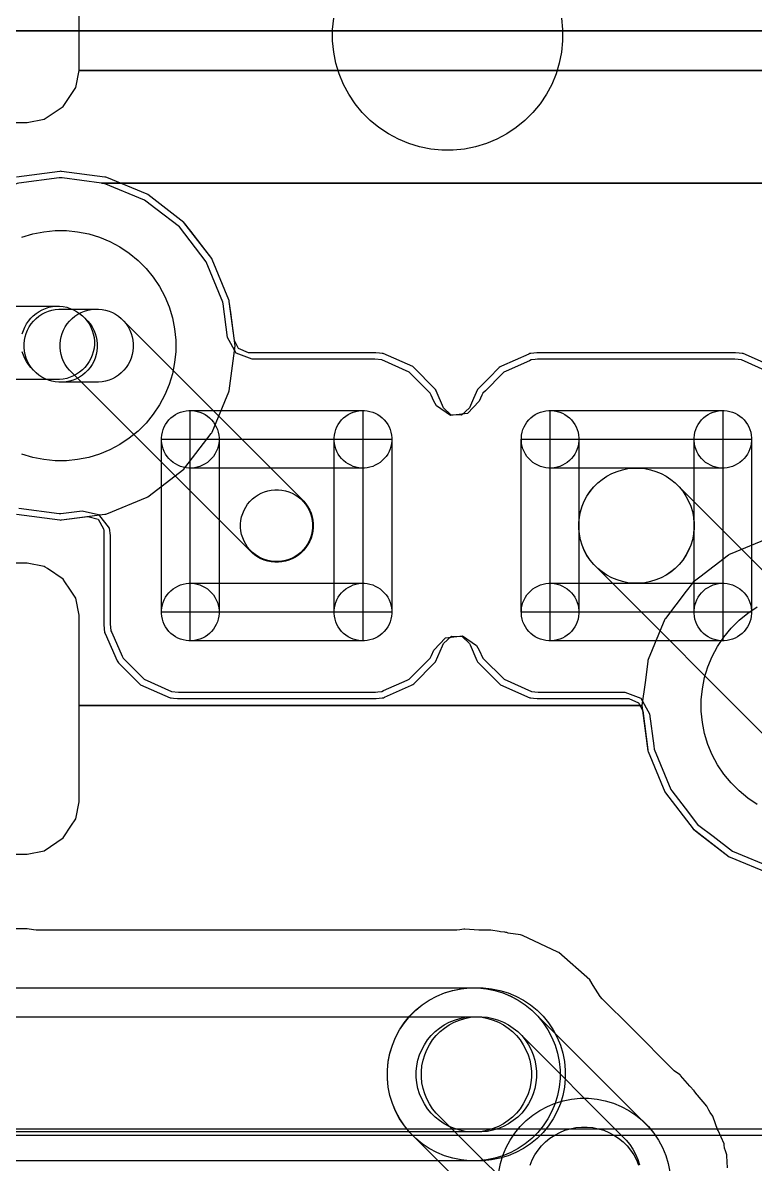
# Model space of a CAD drawing. Extents: x 124579 to 173950, y -108350 to -87650.
# Drawn here: x 147124 to 149669, y -100721 to -96757 of the extents above; entities that cross this region are included whole.
import ezdxf

# ---------------------------------------------------------------- set-up
doc = ezdxf.new("R2010")
doc.units = 0
doc.layers.add('L2D0_Cu1', color=1, linetype='CONTINUOUS')
doc.layers.add('L4D0_Cu2', color=2, linetype='CONTINUOUS')

msp = doc.modelspace()

# ---------------------------------------------------------------- linework, layer by layer
at = {"layer": 'L2D0_Cu1'}
for points in [[(149941.9, -96274.052), (149941.9, -96923.148), (147320.3, -96923.148), (147320.3, -96274.052)], [(148995.671, -96741.308), (148999.518, -96780.373), (148999.518, -96819.627), (148995.671, -96858.692), (148988.013, -96897.192), (148976.618, -96934.756), (148961.596, -96971.022), (148943.091, -97005.641), (148921.283, -97038.28), (148896.38, -97068.624), (148868.624, -97096.38), (148838.28, -97121.283), (148805.641, -97143.091), (148771.022, -97161.596), (148734.756, -97176.618), (148697.192, -97188.013), (148658.692, -97195.671), (148619.627, -97199.518), (148580.373, -97199.518), (148541.308, -97195.671), (148502.808, -97188.013), (148465.244, -97176.618), (148428.978, -97161.596), (148394.359, -97143.091), (148361.72, -97121.283), (148331.376, -97096.38), (148303.62, -97068.624), (148278.717, -97038.28), (148256.909, -97005.641), (148238.404, -96971.022), (148223.382, -96934.756), (148211.987, -96897.192), (148204.329, -96858.692), (148200.482, -96819.627), (148200.482, -96780.373), (148204.329, -96741.308)], [(145187.751, -97103.9), (147139.548, -97103.9), (147198.031, -97092.267), (147264.352, -97047.952), (147308.667, -96981.631), (147320.3, -96923.148), (149941.9, -96923.148)], [(147102.42, -98464.063), (147252.817, -98483.863), (147256, -98484.282), (147259.183, -98483.863), (147409.58, -98464.063), (147409.581, -98464.063), (147412.762, -98463.644), (147415.724, -98462.417), (147415.728, -98462.416), (147555.875, -98404.365), (147555.878, -98404.363), (147558.841, -98403.136), (147684.282, -98306.882), (147687.77, -98302.337), (147778.58, -98183.99), (147780.536, -98181.441), (147781.765, -98178.475), (147839.816, -98038.328), (147839.817, -98038.324), (147841.044, -98035.362), (147861.682, -97878.6), (147846.577, -97763.863), (147841.463, -97725.02), (147841.463, -97725.019), (147841.044, -97721.838), (147839.817, -97718.876), (147839.816, -97718.872), (147781.765, -97578.725), (147781.763, -97578.722), (147780.536, -97575.759), (147707.624, -97480.738), (147686.238, -97452.867), (147684.282, -97450.318), (147558.841, -97354.064), (147555.878, -97352.837), (147555.875, -97352.835), (147415.728, -97294.784), (147415.724, -97294.783), (147412.762, -97293.556), (147409.581, -97293.137), (147409.58, -97293.137), (147259.183, -97273.337), (147256, -97272.918), (147252.817, -97273.337), (147102.42, -97293.137)], [(147121.244, -97501.982), (147158.808, -97490.587), (147197.308, -97482.929), (147236.373, -97479.082), (147275.627, -97479.082), (147314.692, -97482.929), (147353.192, -97490.587), (147390.756, -97501.982), (147427.022, -97517.004), (147461.641, -97535.509), (147494.28, -97557.317), (147524.624, -97582.22), (147552.38, -97609.976), (147577.283, -97640.32), (147599.091, -97672.959), (147617.596, -97707.578), (147632.618, -97743.844), (147644.013, -97781.408), (147651.671, -97819.908), (147655.518, -97858.973), (147655.518, -97898.227), (147651.671, -97937.292), (147644.013, -97975.792), (147632.618, -98013.356), (147617.596, -98049.622), (147599.091, -98084.241), (147577.283, -98116.88), (147552.38, -98147.224), (147524.624, -98174.98), (147494.28, -98199.883), (147461.641, -98221.691), (147427.022, -98240.196), (147390.756, -98255.218), (147353.192, -98266.613), (147314.692, -98274.271), (147275.627, -98278.118), (147236.373, -98278.118), (147197.308, -98274.271), (147158.808, -98266.613), (147121.244, -98255.218)], [(146623.761, -97741.6), (147252.239, -97741.6), (147264.657, -97742.823), (147276.896, -97745.257), (147288.837, -97748.88), (147300.365, -97753.655), (147311.37, -97759.537), (147321.745, -97766.47), (147331.391, -97774.386), (147340.214, -97783.209), (147348.13, -97792.855), (147355.063, -97803.23), (147360.945, -97814.235), (147365.72, -97825.763), (147369.343, -97837.704), (147371.777, -97849.943), (147373, -97862.361), (147373, -97874.839), (147371.777, -97887.257), (147369.343, -97899.496), (147365.72, -97911.437), (147360.945, -97922.965), (147355.063, -97933.97), (147348.13, -97944.345), (147340.214, -97953.991), (147331.391, -97962.814), (147321.745, -97970.73), (147311.37, -97977.663), (147300.365, -97983.545), (147288.837, -97988.32), (147276.896, -97991.943), (147264.657, -97994.377), (147252.239, -97995.6), (146623.761, -97995.6)], [(147122.657, -97837.704), (147126.28, -97825.763), (147131.055, -97814.235), (147136.937, -97803.23), (147143.87, -97792.855), (147151.786, -97783.209), (147160.609, -97774.386), (147170.255, -97766.47), (147180.63, -97759.537), (147191.635, -97753.655), (147203.163, -97748.88), (147215.104, -97745.257), (147227.343, -97742.823), (147239.761, -97741.6), (147252.239, -97741.6), (147264.657, -97742.823), (147276.896, -97745.257), (147288.837, -97748.88), (147300.365, -97753.655), (147311.37, -97759.537), (147321.745, -97766.47), (147331.391, -97774.386), (147350.214, -97793.209), (147358.13, -97802.855), (147365.063, -97813.23), (147370.945, -97824.235), (147375.72, -97835.763), (147379.343, -97847.704), (147381.777, -97859.943), (147383, -97872.361), (147383, -97884.839), (147381.777, -97897.257), (147379.343, -97909.496), (147375.72, -97921.437), (147370.945, -97932.965), (147365.063, -97943.97), (147358.13, -97954.345), (147350.214, -97963.991), (147341.391, -97972.814), (147331.745, -97980.73), (147321.37, -97987.663), (147310.365, -97993.545), (147298.837, -97998.32), (147286.896, -98001.943), (147274.657, -98004.377), (147262.239, -98005.6), (147249.761, -98005.6), (147237.343, -98004.377), (147225.104, -98001.943), (147213.163, -97998.32), (147201.635, -97993.545), (147190.63, -97987.663), (147180.255, -97980.73), (147170.609, -97972.814), (147151.786, -97953.991), (147143.87, -97944.345), (147136.937, -97933.97), (147131.055, -97922.965), (147126.28, -97911.437), (147122.657, -97899.496)], [(149721.272, -98544.784), (149581.125, -98602.835), (149581.122, -98602.837), (149578.159, -98604.064), (149575.61, -98606.02), (149476.101, -98682.376), (149452.718, -98700.318), (149450.762, -98702.867), (149429.189, -98730.982), (149356.464, -98825.759), (149355.237, -98828.722), (149355.235, -98828.725), (149297.184, -98968.872), (149297.183, -98968.876), (149295.956, -98971.838), (149295.537, -98975.019), (149295.537, -98975.02), (149285.935, -99047.952), (149275.318, -99128.6), (147320.3, -99128.6), (147320.3, -98814.052), (147308.667, -98755.569), (147287.385, -98723.718), (147270.442, -98698.362), (147264.352, -98689.248), (147209.63, -98652.683), (147202.045, -98647.615), (147198.031, -98644.933), (147139.548, -98633.3), (144890.252, -98633.3)], [(149675.359, -99471.691), (149642.72, -99449.883), (149612.376, -99424.98), (149584.62, -99397.224), (149559.717, -99366.88), (149537.909, -99334.241), (149519.404, -99299.622), (149504.382, -99263.356), (149492.987, -99225.792), (149485.329, -99187.292), (149481.482, -99148.227), (149481.482, -99108.973), (149485.329, -99069.908), (149492.987, -99031.408), (149504.382, -98993.844), (149519.404, -98957.578), (149537.909, -98922.959), (149559.717, -98890.32), (149584.62, -98859.976), (149612.376, -98832.22), (149642.72, -98807.317), (149675.359, -98785.509)], [(145349.248, -99643.9), (147139.548, -99643.9), (147198.031, -99632.267), (147264.352, -99587.952), (147293.686, -99544.052), (147305.985, -99525.645), (147308.667, -99521.631), (147320.3, -99463.148), (147320.3, -99128.6), (149275.318, -99128.6), (149295.956, -99285.362), (149297.183, -99288.324), (149297.184, -99288.328), (149355.235, -99428.475), (149356.464, -99431.441), (149452.718, -99556.882), (149578.159, -99653.136), (149581.122, -99654.363), (149581.125, -99654.365), (149721.272, -99712.416)], [(149572.816, -100733.148), (149570.228, -100692.3), (149570.228, -100692.298), (149570.007, -100688.816), (149568.818, -100685.536), (149568.817, -100685.531), (149564.89, -100674.699), (149562.451, -100664.944), (149560.818, -100653.539), (149560.323, -100650.082), (149539.636, -100604.583), (149538.177, -100601.005), (149522.34, -100557.313), (149522.339, -100557.311), (149521.15, -100554.031), (149512.277, -100541.919), (149507.199, -100533.242), (149506.279, -100531.218), (149500.984, -100519.572), (149468.36, -100481.711), (149465.952, -100478.682), (149457.168, -100466.69), (149457.166, -100466.687), (149456.052, -100465.167), (149454.72, -100463.839), (149454.717, -100463.835), (149443.512, -100452.66), (149440.994, -100449.951), (149409.678, -100413.607), (149407.4, -100410.963), (149395.446, -100403.214), (149387.501, -100396.794), (149237.209, -100246.894), (149136.859, -100146.805), (149130.021, -100138.259), (149105.948, -100100.105), (149094.07, -100081.28), (148986.612, -99986.377), (148983.454, -99984.894), (148983.452, -99984.893), (148859.994, -99926.929), (148859.993, -99926.929), (148856.837, -99925.447), (148853.394, -99924.911), (148853.391, -99924.91), (148810.409, -99918.218), (148805.62, -99916.965), (148805.618, -99916.973), (148802.207, -99916.228), (148798.937, -99915.007), (148783.701, -99913.895), (148779.732, -99913.442), (148749.857, -99908.79), (148749.85, -99908.789), (148747.991, -99908.5), (148711.587, -99908.5), (148708.019, -99908.37), (148659.431, -99904.823), (148655.951, -99904.569), (148642.741, -99907.407), (148632.449, -99908.5), (147170.513, -99908.5), (147160.956, -99907.558), (147139.548, -99903.3), (145187.899, -99903.3)], [(146039.262, -100109), (148705.738, -100109), (148735.072, -100111.889), (148763.982, -100117.64), (148792.189, -100126.196), (148819.421, -100137.476), (148845.417, -100151.371), (148869.925, -100167.747), (148892.711, -100186.447), (148913.553, -100207.289), (148932.253, -100230.075), (148948.629, -100254.583), (148962.524, -100280.579), (148973.804, -100307.811), (148982.36, -100336.018), (148988.111, -100364.928), (148991, -100394.262), (148991, -100423.738), (148988.111, -100453.072), (148982.36, -100481.982), (148973.804, -100510.189), (148962.524, -100537.421), (148948.629, -100563.417), (148932.253, -100587.925), (148913.553, -100610.711), (148892.711, -100631.553), (148869.925, -100650.253), (148845.417, -100666.629), (148819.421, -100680.524), (148792.189, -100691.804), (148763.982, -100700.36), (148735.072, -100706.111), (148705.738, -100709), (146039.262, -100709)], [(148873.58, -101014.816), (148468.71, -100611.001), (148449.981, -100588.24), (148433.573, -100563.753), (148419.644, -100537.775), (148408.328, -100510.557), (148399.735, -100482.362), (148393.947, -100453.46), (148391.019, -100424.129), (148390.981, -100394.653), (148393.832, -100365.315), (148399.545, -100336.398), (148408.064, -100308.18), (148419.309, -100280.933), (148433.17, -100254.919), (148449.514, -100230.389), (148468.184, -100207.58), (148488.999, -100186.71), (148511.76, -100167.981), (148536.247, -100151.573), (148562.225, -100137.644), (148589.443, -100126.328), (148617.638, -100117.735), (148646.54, -100111.947), (148675.871, -100109.019), (148705.347, -100108.981), (148734.685, -100111.832), (148763.602, -100117.545), (148791.82, -100126.064), (148819.067, -100137.309), (148845.081, -100151.17), (148869.611, -100167.514), (148892.42, -100186.184), (149297.29, -100589.999), (149316.019, -100612.76), (149332.427, -100637.247), (149346.356, -100663.225), (149357.672, -100690.443), (149366.265, -100718.638), (149372.053, -100747.54)], [(146044.175, -100209), (148700.825, -100209), (148720.381, -100210.926), (148739.655, -100214.76), (148758.459, -100220.464), (148776.614, -100227.984), (148793.945, -100237.247), (148810.284, -100248.165), (148825.474, -100260.631), (148839.369, -100274.526), (148851.835, -100289.716), (148862.753, -100306.055), (148872.016, -100323.386), (148879.536, -100341.541), (148885.24, -100360.345), (148889.074, -100379.619), (148891, -100399.175), (148891, -100418.825), (148889.074, -100438.381), (148885.24, -100457.655), (148879.536, -100476.459), (148872.016, -100494.614), (148862.753, -100511.945), (148851.835, -100528.284), (148839.369, -100543.474), (148825.474, -100557.369), (148810.284, -100569.835), (148793.945, -100580.753), (148776.614, -100590.016), (148758.459, -100597.536), (148739.655, -100603.24), (148720.381, -100607.074), (148700.825, -100609), (146044.175, -100609)], [(148937.526, -100920.369), (148560.631, -100543.474), (148548.165, -100528.284), (148537.247, -100511.945), (148527.984, -100494.614), (148520.464, -100476.459), (148514.76, -100457.655), (148510.926, -100438.381), (148509, -100418.825), (148509, -100399.175), (148510.926, -100379.619), (148514.76, -100360.345), (148520.464, -100341.541), (148527.984, -100323.386), (148537.247, -100306.055), (148548.165, -100289.716), (148560.631, -100274.526), (148574.526, -100260.631), (148589.716, -100248.165), (148606.055, -100237.247), (148623.386, -100227.984), (148641.541, -100220.464), (148660.345, -100214.76), (148679.619, -100210.926), (148699.175, -100209), (148718.825, -100209), (148738.381, -100210.926), (148757.655, -100214.76), (148776.459, -100220.464), (148794.614, -100227.984), (148811.945, -100237.247), (148828.284, -100248.165), (148843.474, -100260.631), (149220.369, -100637.526), (149232.835, -100652.716), (149243.753, -100669.055), (149253.016, -100686.386), (149260.536, -100704.541), (149266.24, -100723.345)], [(148777.889, -100747.928), (148783.64, -100719.018), (148792.196, -100690.811), (148803.476, -100663.579), (148817.371, -100637.583), (148833.747, -100613.075), (148852.447, -100590.289), (148873.289, -100569.447), (148896.075, -100550.747), (148920.583, -100534.371), (148946.579, -100520.476), (148973.811, -100509.196), (149002.018, -100500.64), (149030.928, -100494.889), (149060.262, -100492), (149089.738, -100492), (149119.072, -100494.889), (149147.982, -100500.64), (149176.189, -100509.196), (149203.421, -100520.476), (149229.417, -100534.371), (149253.925, -100550.747), (149276.711, -100569.447), (149297.553, -100590.289), (149316.253, -100613.075), (149332.629, -100637.583), (149346.524, -100663.579), (149357.804, -100690.811), (149366.36, -100719.018), (149372.111, -100747.928)], [(148886.464, -100724.541), (148893.984, -100706.386), (148903.247, -100689.055), (148914.165, -100672.716), (148926.631, -100657.526), (148940.526, -100643.631), (148955.716, -100631.165), (148972.055, -100620.247), (148989.386, -100610.984), (149007.541, -100603.464), (149026.345, -100597.76), (149045.619, -100593.926), (149065.175, -100592), (149084.825, -100592), (149104.381, -100593.926), (149123.655, -100597.76), (149142.459, -100603.464), (149160.614, -100610.984), (149177.945, -100620.247), (149194.284, -100631.165), (149209.474, -100643.631), (149223.369, -100657.526), (149235.835, -100672.716), (149246.753, -100689.055), (149256.016, -100706.386), (149263.536, -100724.541)]]:
    msp.add_lwpolyline(points, dxfattribs=at)
for points in [[(148676.262, -100709), (148646.928, -100706.111), (148618.018, -100700.36), (148589.811, -100691.804), (148562.579, -100680.524), (148536.583, -100666.629), (148512.075, -100650.253), (148489.289, -100631.553), (148468.447, -100610.711), (148449.747, -100587.925), (148433.371, -100563.417), (148419.476, -100537.421), (148408.196, -100510.189), (148399.64, -100481.982), (148393.889, -100453.072), (148391, -100423.738), (148391, -100394.262), (148393.889, -100364.928), (148399.64, -100336.018), (148408.196, -100307.811), (148419.476, -100280.579), (148433.371, -100254.583), (148449.747, -100230.075), (148468.447, -100207.289), (148489.289, -100186.447), (148512.075, -100167.747), (148536.583, -100151.371), (148562.579, -100137.476), (148589.811, -100126.196), (148618.018, -100117.64), (148646.928, -100111.889), (148676.262, -100109), (148723.738, -100109), (148753.072, -100111.889), (148781.982, -100117.64), (148810.189, -100126.196), (148837.421, -100137.476), (148863.417, -100151.371), (148887.925, -100167.747), (148910.711, -100186.447), (148931.553, -100207.289), (148950.253, -100230.075), (148966.629, -100254.583), (148980.524, -100280.579), (148991.804, -100307.811), (149000.36, -100336.018), (149006.111, -100364.928), (149009, -100394.262), (149009, -100423.738), (149006.111, -100453.072), (149000.36, -100481.982), (148991.804, -100510.189), (148980.524, -100537.421), (148966.629, -100563.417), (148950.253, -100587.925), (148931.553, -100610.711), (148910.711, -100631.553), (148887.925, -100650.253), (148863.417, -100666.629), (148837.421, -100680.524), (148810.189, -100691.804), (148781.982, -100700.36), (148753.072, -100706.111), (148723.738, -100709)], [(148681.175, -100609), (148661.619, -100607.074), (148642.345, -100603.24), (148623.541, -100597.536), (148605.386, -100590.016), (148588.055, -100580.753), (148571.716, -100569.835), (148556.526, -100557.369), (148542.631, -100543.474), (148530.165, -100528.284), (148519.247, -100511.945), (148509.984, -100494.614), (148502.464, -100476.459), (148496.76, -100457.655), (148492.926, -100438.381), (148491, -100418.825), (148491, -100399.175), (148492.926, -100379.619), (148496.76, -100360.345), (148502.464, -100341.541), (148509.984, -100323.386), (148519.247, -100306.055), (148530.165, -100289.716), (148542.631, -100274.526), (148556.526, -100260.631), (148571.716, -100248.165), (148588.055, -100237.247), (148605.386, -100227.984), (148623.541, -100220.464), (148642.345, -100214.76), (148661.619, -100210.926), (148681.175, -100209), (148718.825, -100209), (148738.381, -100210.926), (148757.655, -100214.76), (148776.459, -100220.464), (148794.614, -100227.984), (148811.945, -100237.247), (148828.284, -100248.165), (148843.474, -100260.631), (148857.369, -100274.526), (148869.835, -100289.716), (148880.753, -100306.055), (148890.016, -100323.386), (148897.536, -100341.541), (148903.24, -100360.345), (148907.074, -100379.619), (148909, -100399.175), (148909, -100418.825), (148907.074, -100438.381), (148903.24, -100457.655), (148897.536, -100476.459), (148890.016, -100494.614), (148880.753, -100511.945), (148869.835, -100528.284), (148857.369, -100543.474), (148843.474, -100557.369), (148828.284, -100569.835), (148811.945, -100580.753), (148794.614, -100590.016), (148776.459, -100597.536), (148757.655, -100603.24), (148738.381, -100607.074), (148718.825, -100609)]]:
    msp.add_lwpolyline(points, close=True, dxfattribs=at)
at = {"layer": 'L4D0_Cu2'}
for points in [[(156400, -96784.749), (141591.6, -96784.749), (141972.766, -96403.631)], [(148995.671, -96741.308), (148999.518, -96780.373), (148999.518, -96819.627), (148995.671, -96858.692), (148988.013, -96897.192), (148976.618, -96934.756), (148961.596, -96971.022), (148943.091, -97005.641), (148921.283, -97038.28), (148896.38, -97068.624), (148868.624, -97096.38), (148838.28, -97121.283), (148805.641, -97143.091), (148771.022, -97161.596), (148734.756, -97176.618), (148697.192, -97188.013), (148658.692, -97195.671), (148619.627, -97199.518), (148580.373, -97199.518), (148541.308, -97195.671), (148502.808, -97188.013), (148465.244, -97176.618), (148428.978, -97161.596), (148394.359, -97143.091), (148361.72, -97121.283), (148331.376, -97096.38), (148303.62, -97068.624), (148278.717, -97038.28), (148256.909, -97005.641), (148238.404, -96971.022), (148223.382, -96934.756), (148211.987, -96897.192), (148204.329, -96858.692), (148200.482, -96819.627), (148200.482, -96780.373), (148204.329, -96741.308)], [(156400, -97313.945), (147397.549, -97313.945), (147261.621, -97296.05), (147256, -97295.31), (147250.379, -97296.05), (147110.653, -97314.445), (147110.652, -97314.445), (147105.033, -97315.185), (146964.355, -97373.456), (146959.857, -97376.907), (146959.856, -97376.908), (146925.416, -97403.335), (146843.552, -97466.152), (146750.856, -97586.955), (146692.585, -97727.633), (146672.71, -97878.6), (140497.611, -97878.6), (141080.234, -97296.05), (141591.6, -96784.749), (156400, -96784.749)], [(149728.813, -97951.359), (149626.427, -97906.094), (149622.771, -97905.668), (149622.768, -97905.667), (149613.376, -97904.572), (149600.746, -97903.1), (148911.454, -97903.1), (148910.029, -97903.27), (148910.022, -97903.27), (148888.9, -97905.784), (148888.899, -97905.784), (148885.254, -97906.218), (148881.899, -97907.708), (148881.896, -97907.709), (148787.082, -97949.824), (148787.081, -97949.825), (148782.947, -97951.661), (148779.752, -97954.862), (148779.75, -97954.863), (148743.513, -97991.163), (148703.859, -98030.887), (148690.094, -98062.023), (148675.928, -98094.064), (148648.791, -98119.95), (148611.299, -98119.067), (148586.331, -98094.142), (148586.297, -98094.064), (148560.222, -98035.362), (148559.876, -98034.582), (148559.875, -98034.581), (148558.039, -98030.447), (148554.838, -98027.252), (148554.837, -98027.25), (148482.323, -97954.863), (148478.813, -97951.359), (148376.427, -97906.094), (148372.771, -97905.668), (148372.768, -97905.667), (148363.376, -97904.572), (148350.746, -97903.1), (147907.88, -97903.1), (147873.232, -97888.748), (147859.299, -97860.496), (147841.463, -97725.02), (147841.463, -97725.019), (147841.044, -97721.838), (147839.817, -97718.876), (147839.816, -97718.872), (147781.765, -97578.725), (147781.763, -97578.722), (147780.536, -97575.759), (147684.282, -97450.318), (147558.841, -97354.064), (147555.878, -97352.837), (147555.875, -97352.835), (147415.728, -97294.784), (147415.724, -97294.783), (147412.762, -97293.556), (147409.581, -97293.137), (147409.58, -97293.137), (147259.183, -97273.337), (147256, -97272.918), (147252.817, -97273.337), (147102.42, -97293.137)], [(149716.054, -97969.993), (149621.232, -97928.073), (149597.449, -97925.3), (149260.142, -97925.3), (148914.752, -97925.301), (148912.217, -97925.603), (148912.209, -97925.603), (148904.33, -97926.541), (148890.487, -97928.187), (148884.556, -97930.821), (148884.554, -97930.822), (148803.04, -97967.029), (148803.038, -97967.031), (148795.738, -97970.273), (148790.093, -97975.928), (148731.321, -98034.803), (148722.493, -98043.646), (148719.263, -98050.952), (148710.194, -98071.466), (148669.204, -98114.138), (148610.375, -98120.477), (148561.234, -98087.52), (148552.028, -98071.607), (148542.67, -98050.539), (148539.427, -98043.238), (148503.136, -98007.01), (148471.707, -97975.636), (148466.054, -97969.993), (148371.232, -97928.073), (148347.449, -97925.3), (148328.458, -97925.3), (147921.297, -97925.301), (147865.696, -97905.064), (147835.537, -97850.092), (147820.155, -97733.252), (147820.155, -97733.25), (147819.415, -97727.633), (147761.144, -97586.955), (147668.448, -97466.152), (147586.584, -97403.335), (147552.144, -97376.908), (147552.143, -97376.907), (147547.645, -97373.456), (147406.967, -97315.185), (147401.348, -97314.445), (147401.347, -97314.445), (147397.549, -97313.945), (156400, -97313.945)], [(147121.244, -97501.982), (147158.808, -97490.587), (147197.308, -97482.929), (147236.373, -97479.082), (147275.627, -97479.082), (147314.692, -97482.929), (147353.192, -97490.587), (147390.756, -97501.982), (147427.022, -97517.004), (147461.641, -97535.509), (147494.28, -97557.317), (147524.624, -97582.22), (147552.38, -97609.976), (147577.283, -97640.32), (147599.091, -97672.959), (147617.596, -97707.578), (147632.618, -97743.844), (147644.013, -97781.408), (147651.671, -97819.908), (147655.518, -97858.973), (147655.518, -97898.227), (147651.671, -97937.292), (147644.013, -97975.792), (147632.618, -98013.356), (147617.596, -98049.622), (147599.091, -98084.241), (147577.283, -98116.88), (147552.38, -98147.224), (147524.624, -98174.98), (147494.28, -98199.883), (147461.641, -98221.691), (147427.022, -98240.196), (147390.756, -98255.218), (147353.192, -98266.613), (147314.692, -98274.271), (147275.627, -98278.118), (147236.373, -98278.118), (147197.308, -98274.271), (147158.808, -98266.613), (147121.244, -98255.218)], [(149746.538, -99276.98), (149107.642, -98638.186), (149095.174, -98622.996), (149084.256, -98606.658), (149074.991, -98589.329), (149067.469, -98571.174), (149061.764, -98552.37), (149057.928, -98533.097), (149056.001, -98513.541), (149055.999, -98493.891), (149057.924, -98474.334), (149061.756, -98455.061), (149067.459, -98436.256), (149074.977, -98418.1), (149084.239, -98400.769), (149095.155, -98384.429), (149107.62, -98369.238), (149121.514, -98355.342), (149136.704, -98342.874), (149153.042, -98331.956), (149170.371, -98322.691), (149188.526, -98315.169), (149207.33, -98309.464), (149226.603, -98305.628), (149246.159, -98303.701), (149265.809, -98303.699), (149285.366, -98305.624), (149304.639, -98309.456), (149323.444, -98315.159), (149341.6, -98322.677), (149358.931, -98331.939), (149375.271, -98342.855), (149390.462, -98355.32), (150029.358, -98994.114)], [(147110.653, -98442.755), (147250.379, -98461.15), (147256, -98461.89), (147330.011, -98452.146), (147387.776, -98464.952), (147423.796, -98511.895), (147427.8, -98537.906), (147427.801, -98692.475), (147427.801, -98844.948), (147430.687, -98869.213), (147433.321, -98875.144), (147433.322, -98875.146), (147469.529, -98956.66), (147469.53, -98956.661), (147472.773, -98963.962), (147478.428, -98969.607), (147540.201, -99031.272), (147546.146, -99037.207), (147640.968, -99079.127), (147664.751, -99081.9), (148002.058, -99081.9), (148347.448, -99081.899), (148349.983, -99081.597), (148349.991, -99081.597), (148357.87, -99080.659), (148371.713, -99079.013), (148377.644, -99076.379), (148377.646, -99076.378), (148459.16, -99040.171), (148459.162, -99040.169), (148466.462, -99036.927), (148525.653, -98977.633), (148534.064, -98969.207), (148539.707, -98963.554), (148543.548, -98954.867), (148552.006, -98935.734), (148592.996, -98893.062), (148651.825, -98886.723), (148700.966, -98919.68), (148710.172, -98935.593), (148722.773, -98963.962), (148728.428, -98969.607), (148790.201, -99031.272), (148796.146, -99037.207), (148890.968, -99079.127), (148914.751, -99081.9), (148925.939, -99081.9), (149215.704, -99081.899), (149271.304, -99102.136), (149301.463, -99157.108), (149316.057, -99267.957), (149317.585, -99279.567), (149375.856, -99420.245), (149379.307, -99424.743), (149379.308, -99424.744), (149425.51, -99484.955), (149468.552, -99541.048), (149473.052, -99544.501), (149522.516, -99582.456), (149589.355, -99633.744), (149730.033, -99692.015)], [(147102.42, -98464.063), (147252.817, -98483.863), (147256, -98484.282), (147259.183, -98483.863), (147350.204, -98471.88), (147386.429, -98481.587), (147405.181, -98514.065), (147405.6, -98520.461), (147405.6, -98848.246), (147408.718, -98874.446), (147410.208, -98877.801), (147410.209, -98877.804), (147452.324, -98972.618), (147454.161, -98976.753), (147457.362, -98979.948), (147457.363, -98979.95), (147490.856, -99013.384), (147533.387, -99055.841), (147635.773, -99101.106), (147639.429, -99101.532), (147639.432, -99101.533), (147648.176, -99102.552), (147661.454, -99104.1), (148350.746, -99104.1), (148352.171, -99103.93), (148352.178, -99103.93), (148373.3, -99101.416), (148373.301, -99101.416), (148376.946, -99100.982), (148380.301, -99099.492), (148380.304, -99099.491), (148475.118, -99057.376), (148475.119, -99057.375), (148479.253, -99055.539), (148482.448, -99052.338), (148482.45, -99052.337), (148554.71, -98979.95), (148558.341, -98976.313), (148582.9, -98920.763), (148586.272, -98913.136), (148613.409, -98887.25), (148650.901, -98888.133), (148675.869, -98913.058), (148677.889, -98917.606), (148702.127, -98972.173), (148704.161, -98976.753), (148707.362, -98979.948), (148707.363, -98979.95), (148740.856, -99013.384), (148783.387, -99055.841), (148885.773, -99101.106), (148889.429, -99101.532), (148889.432, -99101.533), (148898.176, -99102.552), (148911.454, -99104.1), (149229.12, -99104.1), (149263.768, -99118.452), (149277.701, -99146.704), (149295.537, -99282.18), (149295.956, -99285.362), (149297.183, -99288.324), (149297.184, -99288.328), (149355.235, -99428.475), (149356.464, -99431.441), (149452.718, -99556.882), (149455.267, -99558.838), (149477.319, -99575.759), (149578.159, -99653.136), (149581.122, -99654.363), (149581.125, -99654.365), (149721.272, -99712.416)], [(149675.359, -99471.691), (149642.72, -99449.883), (149612.376, -99424.98), (149584.62, -99397.224), (149559.717, -99366.88), (149537.909, -99334.241), (149519.404, -99299.622), (149504.382, -99263.356), (149492.987, -99225.792), (149485.329, -99187.292), (149481.482, -99148.227), (149481.482, -99108.973), (149485.329, -99069.908), (149492.987, -99031.408), (149504.382, -98993.844), (149519.404, -98957.578), (149537.909, -98922.959), (149559.717, -98890.32), (149584.62, -98859.976), (149612.376, -98832.22), (149642.72, -98807.317), (149675.359, -98785.509)], [(153862.907, -100621.7), (146749.782, -100621.7)], [(153872.869, -100599.5), (146755.626, -100599.5)]]:
    msp.add_lwpolyline(points, dxfattribs=at)
for points in [[(147249.761, -98005.6), (147237.343, -98004.377), (147225.104, -98001.943), (147213.163, -97998.32), (147201.635, -97993.545), (147190.63, -97987.663), (147180.255, -97980.73), (147170.609, -97972.814), (147161.786, -97963.991), (147153.87, -97954.345), (147146.937, -97943.97), (147141.055, -97932.965), (147136.28, -97921.437), (147132.657, -97909.496), (147130.223, -97897.257), (147129, -97884.839), (147129, -97872.361), (147130.223, -97859.943), (147132.657, -97847.704), (147136.28, -97835.763), (147141.055, -97824.235), (147146.937, -97813.23), (147153.87, -97802.855), (147161.786, -97793.209), (147170.609, -97784.386), (147180.255, -97776.47), (147190.63, -97769.537), (147201.635, -97763.655), (147213.163, -97758.88), (147225.104, -97755.257), (147237.343, -97752.823), (147249.761, -97751.6), (147387.239, -97751.6), (147399.657, -97752.823), (147411.896, -97755.257), (147423.837, -97758.88), (147435.365, -97763.655), (147446.37, -97769.537), (147456.745, -97776.47), (147466.391, -97784.386), (147475.214, -97793.209), (147483.13, -97802.855), (147490.063, -97813.23), (147495.945, -97824.235), (147500.72, -97835.763), (147504.343, -97847.704), (147506.777, -97859.943), (147508, -97872.361), (147508, -97884.839), (147506.777, -97897.257), (147504.343, -97909.496), (147500.72, -97921.437), (147495.945, -97932.965), (147490.063, -97943.97), (147483.13, -97954.345), (147475.214, -97963.991), (147466.391, -97972.814), (147456.745, -97980.73), (147446.37, -97987.663), (147435.365, -97993.545), (147423.837, -97998.32), (147411.896, -98001.943), (147399.657, -98004.377), (147387.239, -98005.6)], [(147999.761, -98630.6), (147987.343, -98629.377), (147975.104, -98626.943), (147963.163, -98623.32), (147951.635, -98618.545), (147940.63, -98612.663), (147930.255, -98605.73), (147920.609, -98597.814), (147286.786, -97963.991), (147278.87, -97954.345), (147271.937, -97943.97), (147266.055, -97932.965), (147261.28, -97921.437), (147257.657, -97909.496), (147255.223, -97897.257), (147254, -97884.839), (147254, -97872.361), (147255.223, -97859.943), (147257.657, -97847.704), (147261.28, -97835.763), (147266.055, -97824.235), (147271.937, -97813.23), (147278.87, -97802.855), (147286.786, -97793.209), (147295.609, -97784.386), (147305.255, -97776.47), (147315.63, -97769.537), (147326.635, -97763.655), (147338.163, -97758.88), (147350.104, -97755.257), (147362.343, -97752.823), (147374.761, -97751.6), (147387.239, -97751.6), (147399.657, -97752.823), (147411.896, -97755.257), (147423.837, -97758.88), (147435.365, -97763.655), (147446.37, -97769.537), (147456.745, -97776.47), (147466.391, -97784.386), (148100.214, -98418.209), (148108.13, -98427.855), (148115.063, -98438.23), (148120.945, -98449.235), (148125.72, -98460.763), (148129.343, -98472.704), (148131.777, -98484.943), (148133, -98497.361), (148133, -98509.839), (148131.777, -98522.257), (148129.343, -98534.496), (148125.72, -98546.437), (148120.945, -98557.965), (148115.063, -98568.97), (148108.13, -98579.345), (148100.214, -98588.991), (148091.391, -98597.814), (148081.745, -98605.73), (148071.37, -98612.663), (148060.365, -98618.545), (148048.837, -98623.32), (148036.896, -98626.943), (148024.657, -98629.377), (148012.239, -98630.6)], [(147701.193, -98303.48), (147691.427, -98302.518), (147681.802, -98300.603), (147672.411, -98297.754), (147663.344, -98293.999), (147654.69, -98289.373), (147646.53, -98283.921), (147638.944, -98277.695), (147632.005, -98270.756), (147625.779, -98263.17), (147620.327, -98255.01), (147615.701, -98246.356), (147611.946, -98237.289), (147609.097, -98227.898), (147607.182, -98218.273), (147606.22, -98208.507), (147606.22, -98198.693), (147607.182, -98188.927), (147609.097, -98179.302), (147611.946, -98169.911), (147615.701, -98160.844), (147620.327, -98152.19), (147625.779, -98144.03), (147632.005, -98136.444), (147638.944, -98129.505), (147646.53, -98123.279), (147654.69, -98117.827), (147663.344, -98113.201), (147672.411, -98109.446), (147681.802, -98106.597), (147691.427, -98104.682), (147701.193, -98103.72), (147711.007, -98103.72), (147720.773, -98104.682), (147730.398, -98106.597), (147739.789, -98109.446), (147748.856, -98113.201), (147757.51, -98117.827), (147765.67, -98123.279), (147773.256, -98129.505), (147780.195, -98136.444), (147786.421, -98144.03), (147791.873, -98152.19), (147796.499, -98160.844), (147800.254, -98169.911), (147803.103, -98179.302), (147805.018, -98188.927), (147805.98, -98198.693), (147805.98, -98208.507), (147805.018, -98218.273), (147803.103, -98227.898), (147800.254, -98237.289), (147796.499, -98246.356), (147791.873, -98255.01), (147786.421, -98263.17), (147780.195, -98270.756), (147773.256, -98277.695), (147765.67, -98283.921), (147757.51, -98289.373), (147748.856, -98293.999), (147739.789, -98297.754), (147730.398, -98300.603), (147720.773, -98302.518), (147711.007, -98303.48)], [(147706.1, -98303.6), (147706.1, -98103.6), (148306.1, -98103.6), (148306.1, -98303.6)], [(148301.193, -98303.48), (148291.427, -98302.518), (148281.802, -98300.603), (148272.411, -98297.754), (148263.344, -98293.999), (148254.69, -98289.373), (148246.53, -98283.921), (148238.944, -98277.695), (148232.005, -98270.756), (148225.779, -98263.17), (148220.327, -98255.01), (148215.701, -98246.356), (148211.946, -98237.289), (148209.097, -98227.898), (148207.182, -98218.273), (148206.22, -98208.507), (148206.22, -98198.693), (148207.182, -98188.927), (148209.097, -98179.302), (148211.946, -98169.911), (148215.701, -98160.844), (148220.327, -98152.19), (148225.779, -98144.03), (148232.005, -98136.444), (148238.944, -98129.505), (148246.53, -98123.279), (148254.69, -98117.827), (148263.344, -98113.201), (148272.411, -98109.446), (148281.802, -98106.597), (148291.427, -98104.682), (148301.193, -98103.72), (148311.007, -98103.72), (148320.773, -98104.682), (148330.398, -98106.597), (148339.789, -98109.446), (148348.856, -98113.201), (148357.51, -98117.827), (148365.67, -98123.279), (148373.256, -98129.505), (148380.195, -98136.444), (148386.421, -98144.03), (148391.873, -98152.19), (148396.499, -98160.844), (148400.254, -98169.911), (148403.103, -98179.302), (148405.018, -98188.927), (148405.98, -98198.693), (148405.98, -98208.507), (148405.018, -98218.273), (148403.103, -98227.898), (148400.254, -98237.289), (148396.499, -98246.356), (148391.873, -98255.01), (148386.421, -98263.17), (148380.195, -98270.756), (148373.256, -98277.695), (148365.67, -98283.921), (148357.51, -98289.373), (148348.856, -98293.999), (148339.789, -98297.754), (148330.398, -98300.603), (148320.773, -98302.518), (148311.007, -98303.48)], [(148951.193, -98303.48), (148941.427, -98302.518), (148931.802, -98300.603), (148922.411, -98297.754), (148913.344, -98293.999), (148904.69, -98289.373), (148896.53, -98283.921), (148888.944, -98277.695), (148882.005, -98270.756), (148875.779, -98263.17), (148870.327, -98255.01), (148865.701, -98246.356), (148861.946, -98237.289), (148859.097, -98227.898), (148857.182, -98218.273), (148856.22, -98208.507), (148856.22, -98198.693), (148857.182, -98188.927), (148859.097, -98179.302), (148861.946, -98169.911), (148865.701, -98160.844), (148870.327, -98152.19), (148875.779, -98144.03), (148882.005, -98136.444), (148888.944, -98129.505), (148896.53, -98123.279), (148904.69, -98117.827), (148913.344, -98113.201), (148922.411, -98109.446), (148931.802, -98106.597), (148941.427, -98104.682), (148951.193, -98103.72), (148961.007, -98103.72), (148970.773, -98104.682), (148980.398, -98106.597), (148989.789, -98109.446), (148998.856, -98113.201), (149007.51, -98117.827), (149015.67, -98123.279), (149023.256, -98129.505), (149030.195, -98136.444), (149036.421, -98144.03), (149041.873, -98152.19), (149046.499, -98160.844), (149050.254, -98169.911), (149053.103, -98179.302), (149055.018, -98188.927), (149055.98, -98198.693), (149055.98, -98208.507), (149055.018, -98218.273), (149053.103, -98227.898), (149050.254, -98237.289), (149046.499, -98246.356), (149041.873, -98255.01), (149036.421, -98263.17), (149030.195, -98270.756), (149023.256, -98277.695), (149015.67, -98283.921), (149007.51, -98289.373), (148998.856, -98293.999), (148989.789, -98297.754), (148980.398, -98300.603), (148970.773, -98302.518), (148961.007, -98303.48)], [(148956.1, -98303.6), (148956.1, -98103.6), (149556.1, -98103.6), (149556.1, -98303.6)], [(149551.193, -98303.48), (149541.427, -98302.518), (149531.802, -98300.603), (149522.411, -98297.754), (149513.344, -98293.999), (149504.69, -98289.373), (149496.53, -98283.921), (149488.944, -98277.695), (149482.005, -98270.756), (149475.779, -98263.17), (149470.327, -98255.01), (149465.701, -98246.356), (149461.946, -98237.289), (149459.097, -98227.898), (149457.182, -98218.273), (149456.22, -98208.507), (149456.22, -98198.693), (149457.182, -98188.927), (149459.097, -98179.302), (149461.946, -98169.911), (149465.701, -98160.844), (149470.327, -98152.19), (149475.779, -98144.03), (149482.005, -98136.444), (149488.944, -98129.505), (149496.53, -98123.279), (149504.69, -98117.827), (149513.344, -98113.201), (149522.411, -98109.446), (149531.802, -98106.597), (149541.427, -98104.682), (149551.193, -98103.72), (149561.007, -98103.72), (149570.773, -98104.682), (149580.398, -98106.597), (149589.789, -98109.446), (149598.856, -98113.201), (149607.51, -98117.827), (149615.67, -98123.279), (149623.256, -98129.505), (149630.195, -98136.444), (149636.421, -98144.03), (149641.873, -98152.19), (149646.499, -98160.844), (149650.254, -98169.911), (149653.103, -98179.302), (149655.018, -98188.927), (149655.98, -98198.693), (149655.98, -98208.507), (149655.018, -98218.273), (149653.103, -98227.898), (149650.254, -98237.289), (149646.499, -98246.356), (149641.873, -98255.01), (149636.421, -98263.17), (149630.195, -98270.756), (149623.256, -98277.695), (149615.67, -98283.921), (149607.51, -98289.373), (149598.856, -98293.999), (149589.789, -98297.754), (149580.398, -98300.603), (149570.773, -98302.518), (149561.007, -98303.48)], [(147606.1, -98803.6), (147606.1, -98203.6), (147806.1, -98203.6), (147806.1, -98803.6)], [(147706.1, -98803.6), (147706.1, -98203.6), (148306.1, -98203.6), (148306.1, -98803.6)], [(148206.1, -98803.6), (148206.1, -98203.6), (148406.1, -98203.6), (148406.1, -98803.6)], [(148856.1, -98803.6), (148856.1, -98203.6), (149056.1, -98203.6), (149056.1, -98803.6)], [(148956.1, -98803.6), (148956.1, -98203.6), (149556.1, -98203.6), (149556.1, -98803.6)], [(149456.1, -98803.6), (149456.1, -98203.6), (149656.1, -98203.6), (149656.1, -98803.6)], [(149246.175, -98703.6), (149226.619, -98701.674), (149207.345, -98697.84), (149188.541, -98692.136), (149170.386, -98684.616), (149153.055, -98675.353), (149136.716, -98664.435), (149121.526, -98651.969), (149107.631, -98638.074), (149095.165, -98622.884), (149084.247, -98606.545), (149074.984, -98589.214), (149067.464, -98571.059), (149061.76, -98552.255), (149057.926, -98532.981), (149056, -98513.425), (149056, -98493.775), (149057.926, -98474.219), (149061.76, -98454.945), (149067.464, -98436.141), (149074.984, -98417.986), (149084.247, -98400.655), (149095.165, -98384.316), (149107.631, -98369.126), (149121.526, -98355.231), (149136.716, -98342.765), (149153.055, -98331.847), (149170.386, -98322.584), (149188.541, -98315.064), (149207.345, -98309.36), (149226.619, -98305.526), (149246.175, -98303.6), (149265.925, -98303.6), (149285.481, -98305.526), (149304.755, -98309.36), (149323.559, -98315.064), (149341.714, -98322.584), (149359.045, -98331.847), (149375.384, -98342.765), (149390.574, -98355.231), (149404.469, -98369.126), (149416.935, -98384.316), (149427.853, -98400.655), (149437.116, -98417.986), (149444.636, -98436.141), (149450.34, -98454.945), (149454.174, -98474.219), (149456.1, -98493.775), (149456.1, -98513.425), (149454.174, -98532.981), (149450.34, -98552.255), (149444.636, -98571.059), (149437.116, -98589.214), (149427.853, -98606.545), (149416.935, -98622.884), (149404.469, -98638.074), (149390.574, -98651.969), (149375.384, -98664.435), (149359.045, -98675.353), (149341.714, -98684.616), (149323.559, -98692.136), (149304.755, -98697.84), (149285.481, -98701.674), (149265.925, -98703.6)], [(149246.175, -98703.7), (149226.619, -98701.774), (149207.345, -98697.94), (149188.541, -98692.236), (149170.386, -98684.716), (149153.055, -98675.453), (149136.716, -98664.535), (149121.526, -98652.069), (149107.631, -98638.174), (149095.165, -98622.984), (149084.247, -98606.645), (149074.984, -98589.314), (149067.464, -98571.159), (149061.76, -98552.355), (149057.926, -98533.081), (149056, -98513.525), (149056, -98493.775), (149057.926, -98474.219), (149061.76, -98454.945), (149067.464, -98436.141), (149074.984, -98417.986), (149084.247, -98400.655), (149095.165, -98384.316), (149107.631, -98369.126), (149121.526, -98355.231), (149136.716, -98342.765), (149153.055, -98331.847), (149170.386, -98322.584), (149188.541, -98315.064), (149207.345, -98309.36), (149226.619, -98305.526), (149246.175, -98303.6), (149265.825, -98303.6), (149285.381, -98305.526), (149304.655, -98309.36), (149323.459, -98315.064), (149341.614, -98322.584), (149358.945, -98331.847), (149375.284, -98342.765), (149390.474, -98355.231), (149404.369, -98369.126), (149416.835, -98384.316), (149427.753, -98400.655), (149437.016, -98417.986), (149444.536, -98436.141), (149450.24, -98454.945), (149454.074, -98474.219), (149456, -98493.775), (149456, -98513.525), (149454.074, -98533.081), (149450.24, -98552.355), (149444.536, -98571.159), (149437.016, -98589.314), (149427.753, -98606.645), (149416.835, -98622.984), (149404.369, -98638.174), (149390.474, -98652.069), (149375.284, -98664.535), (149358.945, -98675.453), (149341.614, -98684.716), (149323.459, -98692.236), (149304.655, -98697.94), (149285.381, -98701.774), (149265.825, -98703.7)], [(149246.175, -98703.7), (149226.619, -98701.774), (149207.345, -98697.94), (149188.541, -98692.236), (149170.386, -98684.716), (149153.055, -98675.453), (149136.716, -98664.535), (149121.526, -98652.069), (149107.631, -98638.174), (149095.165, -98622.984), (149084.247, -98606.645), (149074.984, -98589.314), (149067.464, -98571.159), (149061.76, -98552.355), (149057.926, -98533.081), (149056, -98513.525), (149056, -98493.775), (149057.926, -98474.219), (149061.76, -98454.945), (149067.464, -98436.141), (149074.984, -98417.986), (149084.247, -98400.655), (149095.165, -98384.316), (149107.631, -98369.126), (149121.526, -98355.231), (149136.716, -98342.765), (149153.055, -98331.847), (149170.386, -98322.584), (149188.541, -98315.064), (149207.345, -98309.36), (149226.619, -98305.526), (149246.175, -98303.6), (149265.825, -98303.6), (149285.381, -98305.526), (149304.655, -98309.36), (149323.459, -98315.064), (149341.614, -98322.584), (149358.945, -98331.847), (149375.284, -98342.765), (149390.474, -98355.231), (149404.369, -98369.126), (149416.835, -98384.316), (149427.753, -98400.655), (149437.016, -98417.986), (149444.536, -98436.141), (149450.24, -98454.945), (149454.074, -98474.219), (149456, -98493.775), (149456, -98513.525), (149454.074, -98533.081), (149450.24, -98552.355), (149444.536, -98571.159), (149437.016, -98589.314), (149427.753, -98606.645), (149416.835, -98622.984), (149404.369, -98638.174), (149390.474, -98652.069), (149375.284, -98664.535), (149358.945, -98675.453), (149341.614, -98684.716), (149323.459, -98692.236), (149304.655, -98697.94), (149285.381, -98701.774), (149265.825, -98703.7)], [(147999.859, -98628.6), (147987.637, -98627.396), (147975.591, -98625), (147963.838, -98621.435), (147952.491, -98616.735), (147941.66, -98610.945), (147931.448, -98604.122), (147921.954, -98596.331), (147913.269, -98587.646), (147905.478, -98578.152), (147898.655, -98567.94), (147892.865, -98557.109), (147888.165, -98545.762), (147884.6, -98534.009), (147882.204, -98521.963), (147881, -98509.741), (147881, -98497.459), (147882.204, -98485.237), (147884.6, -98473.191), (147888.165, -98461.438), (147892.865, -98450.091), (147898.655, -98439.26), (147905.478, -98429.048), (147913.269, -98419.554), (147921.954, -98410.869), (147931.448, -98403.078), (147941.66, -98396.255), (147952.491, -98390.465), (147963.838, -98385.765), (147975.591, -98382.2), (147987.637, -98379.804), (147999.859, -98378.6), (148012.241, -98378.6), (148024.463, -98379.804), (148036.509, -98382.2), (148048.262, -98385.765), (148059.609, -98390.465), (148070.44, -98396.255), (148080.652, -98403.078), (148090.146, -98410.869), (148098.831, -98419.554), (148106.622, -98429.048), (148113.445, -98439.26), (148119.235, -98450.091), (148123.935, -98461.438), (148127.5, -98473.191), (148129.896, -98485.237), (148131.1, -98497.459), (148131.1, -98509.741), (148129.896, -98521.963), (148127.5, -98534.009), (148123.935, -98545.762), (148119.235, -98557.109), (148113.445, -98567.94), (148106.622, -98578.152), (148098.831, -98587.646), (148090.146, -98596.331), (148080.652, -98604.122), (148070.44, -98610.945), (148059.609, -98616.735), (148048.262, -98621.435), (148036.509, -98625), (148024.463, -98627.396), (148012.241, -98628.6)], [(147701.193, -98903.48), (147691.427, -98902.518), (147681.802, -98900.603), (147672.411, -98897.754), (147663.344, -98893.999), (147654.69, -98889.373), (147646.53, -98883.921), (147638.944, -98877.695), (147632.005, -98870.756), (147625.779, -98863.17), (147620.327, -98855.01), (147615.701, -98846.356), (147611.946, -98837.289), (147609.097, -98827.898), (147607.182, -98818.273), (147606.22, -98808.507), (147606.22, -98798.693), (147607.182, -98788.927), (147609.097, -98779.302), (147611.946, -98769.911), (147615.701, -98760.844), (147620.327, -98752.19), (147625.779, -98744.03), (147632.005, -98736.444), (147638.944, -98729.505), (147646.53, -98723.279), (147654.69, -98717.827), (147663.344, -98713.201), (147672.411, -98709.446), (147681.802, -98706.597), (147691.427, -98704.682), (147701.193, -98703.72), (147711.007, -98703.72), (147720.773, -98704.682), (147730.398, -98706.597), (147739.789, -98709.446), (147748.856, -98713.201), (147757.51, -98717.827), (147765.67, -98723.279), (147773.256, -98729.505), (147780.195, -98736.444), (147786.421, -98744.03), (147791.873, -98752.19), (147796.499, -98760.844), (147800.254, -98769.911), (147803.103, -98779.302), (147805.018, -98788.927), (147805.98, -98798.693), (147805.98, -98808.507), (147805.018, -98818.273), (147803.103, -98827.898), (147800.254, -98837.289), (147796.499, -98846.356), (147791.873, -98855.01), (147786.421, -98863.17), (147780.195, -98870.756), (147773.256, -98877.695), (147765.67, -98883.921), (147757.51, -98889.373), (147748.856, -98893.999), (147739.789, -98897.754), (147730.398, -98900.603), (147720.773, -98902.518), (147711.007, -98903.48)], [(147706.1, -98903.6), (147706.1, -98703.6), (148306.1, -98703.6), (148306.1, -98903.6)], [(148301.193, -98903.48), (148291.427, -98902.518), (148281.802, -98900.603), (148272.411, -98897.754), (148263.344, -98893.999), (148254.69, -98889.373), (148246.53, -98883.921), (148238.944, -98877.695), (148232.005, -98870.756), (148225.779, -98863.17), (148220.327, -98855.01), (148215.701, -98846.356), (148211.946, -98837.289), (148209.097, -98827.898), (148207.182, -98818.273), (148206.22, -98808.507), (148206.22, -98798.693), (148207.182, -98788.927), (148209.097, -98779.302), (148211.946, -98769.911), (148215.701, -98760.844), (148220.327, -98752.19), (148225.779, -98744.03), (148232.005, -98736.444), (148238.944, -98729.505), (148246.53, -98723.279), (148254.69, -98717.827), (148263.344, -98713.201), (148272.411, -98709.446), (148281.802, -98706.597), (148291.427, -98704.682), (148301.193, -98703.72), (148311.007, -98703.72), (148320.773, -98704.682), (148330.398, -98706.597), (148339.789, -98709.446), (148348.856, -98713.201), (148357.51, -98717.827), (148365.67, -98723.279), (148373.256, -98729.505), (148380.195, -98736.444), (148386.421, -98744.03), (148391.873, -98752.19), (148396.499, -98760.844), (148400.254, -98769.911), (148403.103, -98779.302), (148405.018, -98788.927), (148405.98, -98798.693), (148405.98, -98808.507), (148405.018, -98818.273), (148403.103, -98827.898), (148400.254, -98837.289), (148396.499, -98846.356), (148391.873, -98855.01), (148386.421, -98863.17), (148380.195, -98870.756), (148373.256, -98877.695), (148365.67, -98883.921), (148357.51, -98889.373), (148348.856, -98893.999), (148339.789, -98897.754), (148330.398, -98900.603), (148320.773, -98902.518), (148311.007, -98903.48)], [(148951.193, -98903.48), (148941.427, -98902.518), (148931.802, -98900.603), (148922.411, -98897.754), (148913.344, -98893.999), (148904.69, -98889.373), (148896.53, -98883.921), (148888.944, -98877.695), (148882.005, -98870.756), (148875.779, -98863.17), (148870.327, -98855.01), (148865.701, -98846.356), (148861.946, -98837.289), (148859.097, -98827.898), (148857.182, -98818.273), (148856.22, -98808.507), (148856.22, -98798.693), (148857.182, -98788.927), (148859.097, -98779.302), (148861.946, -98769.911), (148865.701, -98760.844), (148870.327, -98752.19), (148875.779, -98744.03), (148882.005, -98736.444), (148888.944, -98729.505), (148896.53, -98723.279), (148904.69, -98717.827), (148913.344, -98713.201), (148922.411, -98709.446), (148931.802, -98706.597), (148941.427, -98704.682), (148951.193, -98703.72), (148961.007, -98703.72), (148970.773, -98704.682), (148980.398, -98706.597), (148989.789, -98709.446), (148998.856, -98713.201), (149007.51, -98717.827), (149015.67, -98723.279), (149023.256, -98729.505), (149030.195, -98736.444), (149036.421, -98744.03), (149041.873, -98752.19), (149046.499, -98760.844), (149050.254, -98769.911), (149053.103, -98779.302), (149055.018, -98788.927), (149055.98, -98798.693), (149055.98, -98808.507), (149055.018, -98818.273), (149053.103, -98827.898), (149050.254, -98837.289), (149046.499, -98846.356), (149041.873, -98855.01), (149036.421, -98863.17), (149030.195, -98870.756), (149023.256, -98877.695), (149015.67, -98883.921), (149007.51, -98889.373), (148998.856, -98893.999), (148989.789, -98897.754), (148980.398, -98900.603), (148970.773, -98902.518), (148961.007, -98903.48)], [(148956.1, -98903.6), (148956.1, -98703.6), (149556.1, -98703.6), (149556.1, -98903.6)], [(149551.193, -98903.48), (149541.427, -98902.518), (149531.802, -98900.603), (149522.411, -98897.754), (149513.344, -98893.999), (149504.69, -98889.373), (149496.53, -98883.921), (149488.944, -98877.695), (149482.005, -98870.756), (149475.779, -98863.17), (149470.327, -98855.01), (149465.701, -98846.356), (149461.946, -98837.289), (149459.097, -98827.898), (149457.182, -98818.273), (149456.22, -98808.507), (149456.22, -98798.693), (149457.182, -98788.927), (149459.097, -98779.302), (149461.946, -98769.911), (149465.701, -98760.844), (149470.327, -98752.19), (149475.779, -98744.03), (149482.005, -98736.444), (149488.944, -98729.505), (149496.53, -98723.279), (149504.69, -98717.827), (149513.344, -98713.201), (149522.411, -98709.446), (149531.802, -98706.597), (149541.427, -98704.682), (149551.193, -98703.72), (149561.007, -98703.72), (149570.773, -98704.682), (149580.398, -98706.597), (149589.789, -98709.446), (149598.856, -98713.201), (149607.51, -98717.827), (149615.67, -98723.279), (149623.256, -98729.505), (149630.195, -98736.444), (149636.421, -98744.03), (149641.873, -98752.19), (149646.499, -98760.844), (149650.254, -98769.911), (149653.103, -98779.302), (149655.018, -98788.927), (149655.98, -98798.693), (149655.98, -98808.507), (149655.018, -98818.273), (149653.103, -98827.898), (149650.254, -98837.289), (149646.499, -98846.356), (149641.873, -98855.01), (149636.421, -98863.17), (149630.195, -98870.756), (149623.256, -98877.695), (149615.67, -98883.921), (149607.51, -98889.373), (149598.856, -98893.999), (149589.789, -98897.754), (149580.398, -98900.603), (149570.773, -98902.518), (149561.007, -98903.48)]]:
    msp.add_lwpolyline(points, close=True, dxfattribs=at)

doc.saveas('drawing.dxf')
